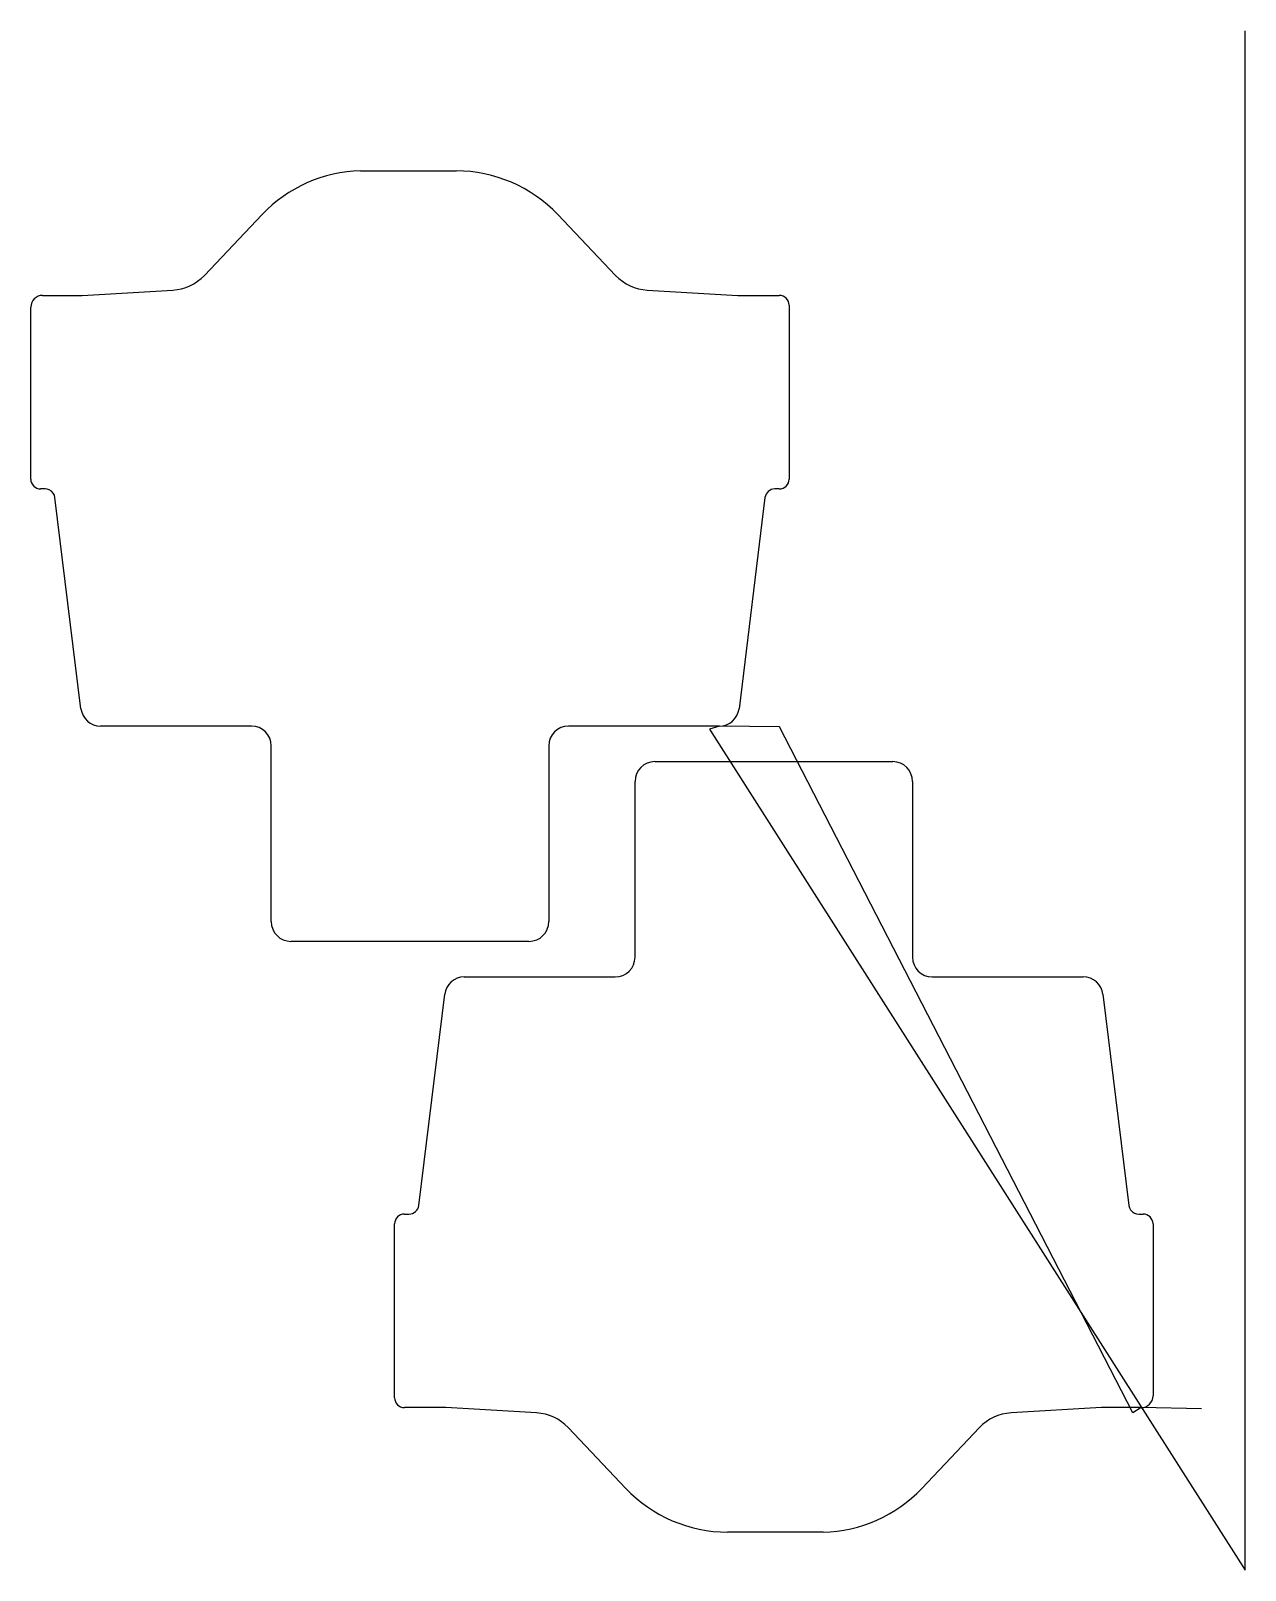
# Model space of a CAD drawing. Header units: metres. Extents: x 34 to 649, y 1651 to 2430.
import ezdxf

# ---------------------------------------------------------------- set-up
doc = ezdxf.new("R2010")
doc.units = ezdxf.units.M

msp = doc.modelspace()

# ---------------------------------------------------------------- linework, layer by layer
at = {"layer": 'TOOL_0'}
for p, q in [((649.06, 2428.999), (649.06, 2429.999)), ((649.06, 1650.799), (649.06, 2428.999)), ((201.147, 2359.067), (249.543, 2359.086)), ((122.077, 2306.173), (151.291, 2336.959)), ((301.045, 2336.959), (330.259, 2306.173)), ((60.167, 2296.086), (106.049, 2298.733)), ((346.287, 2298.733), (392.226, 2296.084)), ((40.167, 2296.086), (60.167, 2296.086)), ((392.226, 2296.084), (413.168, 2296.086)), ((418.168, 2291.086), (418.168, 2203.086)), ((34.167, 2203.086), (34.167, 2290.086)), ((413.168, 2198.086), (410.876, 2198.086)), ((59.54, 2086.868), (46.422, 2193.696)), ((405.913, 2193.695), (392.795, 2086.867)), ((145.918, 2078.087), (69.465, 2078.087)), ((382.871, 2078.087), (306.418, 2078.087)), ((382.869, 2078.086), (377.766, 2076.579)), ((377.766, 2076.579), (649.06, 1650.799)), ((413.231, 2077.655), (382.871, 2078.087)), ((592.089, 1730.41), (413.231, 2077.655)), ((155.918, 1979.087), (155.918, 2068.087)), ((296.418, 2068.087), (296.418, 1979.087)), ((350.118, 2060.082), (470.618, 2060.082)), ((340.118, 1961.082), (340.118, 2050.082)), ((480.618, 2050.082), (480.618, 1961.082)), ((286.418, 1969.087), (165.918, 1969.087)), ((253.665, 1951.082), (330.118, 1951.082)), ((490.618, 1951.082), (567.071, 1951.082)), ((230.622, 1835.473), (243.74, 1942.301)), ((576.996, 1942.301), (590.114, 1835.473)), ((218.367, 1738.082), (218.367, 1826.082)), ((223.367, 1831.082), (225.659, 1831.082)), ((602.369, 1826.083), (602.369, 1739.083)), ((244.309, 1733.084), (223.367, 1733.082)), ((290.248, 1730.435), (244.309, 1733.084)), ((576.367, 1733.082), (530.485, 1730.435)), ((596.367, 1733.082), (576.367, 1733.082)), ((596.369, 1733.083), (592.089, 1730.41)), ((626.952, 1732.511), (596.367, 1733.082)), ((335.489, 1692.21), (306.276, 1722.995)), ((514.457, 1722.995), (485.243, 1692.209)), ((435.387, 1670.101), (386.991, 1670.082))]:
    msp.add_line(p, q, dxfattribs=at)
for centre, radius, start, end in [((202.793, 2288.086), 71, 91.328411, 136.500335), ((249.497, 2287.978), 71.108, 43.537275, 89.962935), ((104.611, 2322.816), 24.126, 273.417084, 316.382195), ((347.725, 2322.816), 24.126, 223.617805, 266.582916), ((40.167, 2290.086), 6, 90, 180), ((413.168, 2291.086), 5, 0, 90), ((39.167, 2203.086), 5, 180, 270), ((40.425, 2188.934), 9.238, 70.399994, 97.826619), ((41.443, 2193.071), 5.018, 7.154757, 65.498401), ((410.9, 2193.059), 5.027, 90.273541, 172.732211), ((413.168, 2203.086), 5, 270, 0), ((69.491, 2088.117), 10.03, 187.154069, 269.851477), ((382.843, 2088.115), 10.03, 270.148538, 352.85231), ((145.918, 2068.087), 10, 0, 90), ((306.418, 2068.087), 10, 90, 180), ((350.118, 2050.082), 10, 90, 180), ((470.618, 2050.082), 10, 0, 90), ((165.918, 1979.087), 10, 180, 270), ((286.418, 1979.087), 10, 270, 0), ((330.118, 1961.082), 10, 270, 0), ((490.618, 1961.082), 10, 180, 270), ((253.692, 1941.053), 10.03, 90.154251, 172.85231), ((567.045, 1941.052), 10.03, 7.154069, 89.851477), ((225.635, 1836.109), 5.027, 270.273541, 352.732211), ((595.093, 1836.098), 5.018, 187.154757, 245.498401), ((596.111, 1840.235), 9.238, 250.399994, 277.826619), ((223.367, 1826.082), 5, 90, 180), ((597.369, 1826.083), 5, 0, 90), ((223.367, 1738.082), 5, 180, 270), ((596.369, 1739.083), 6, 270, 0), ((288.81, 1706.352), 24.126, 43.617805, 86.582916), ((531.923, 1706.352), 24.126, 93.417084, 136.382195), ((387.037, 1741.19), 71.108, 223.536691, 269.962935), ((433.741, 1741.082), 71, 271.328411, 316.500335)]:
    msp.add_arc(centre, radius, start, end, dxfattribs=at)

doc.saveas('drawing.dxf')
